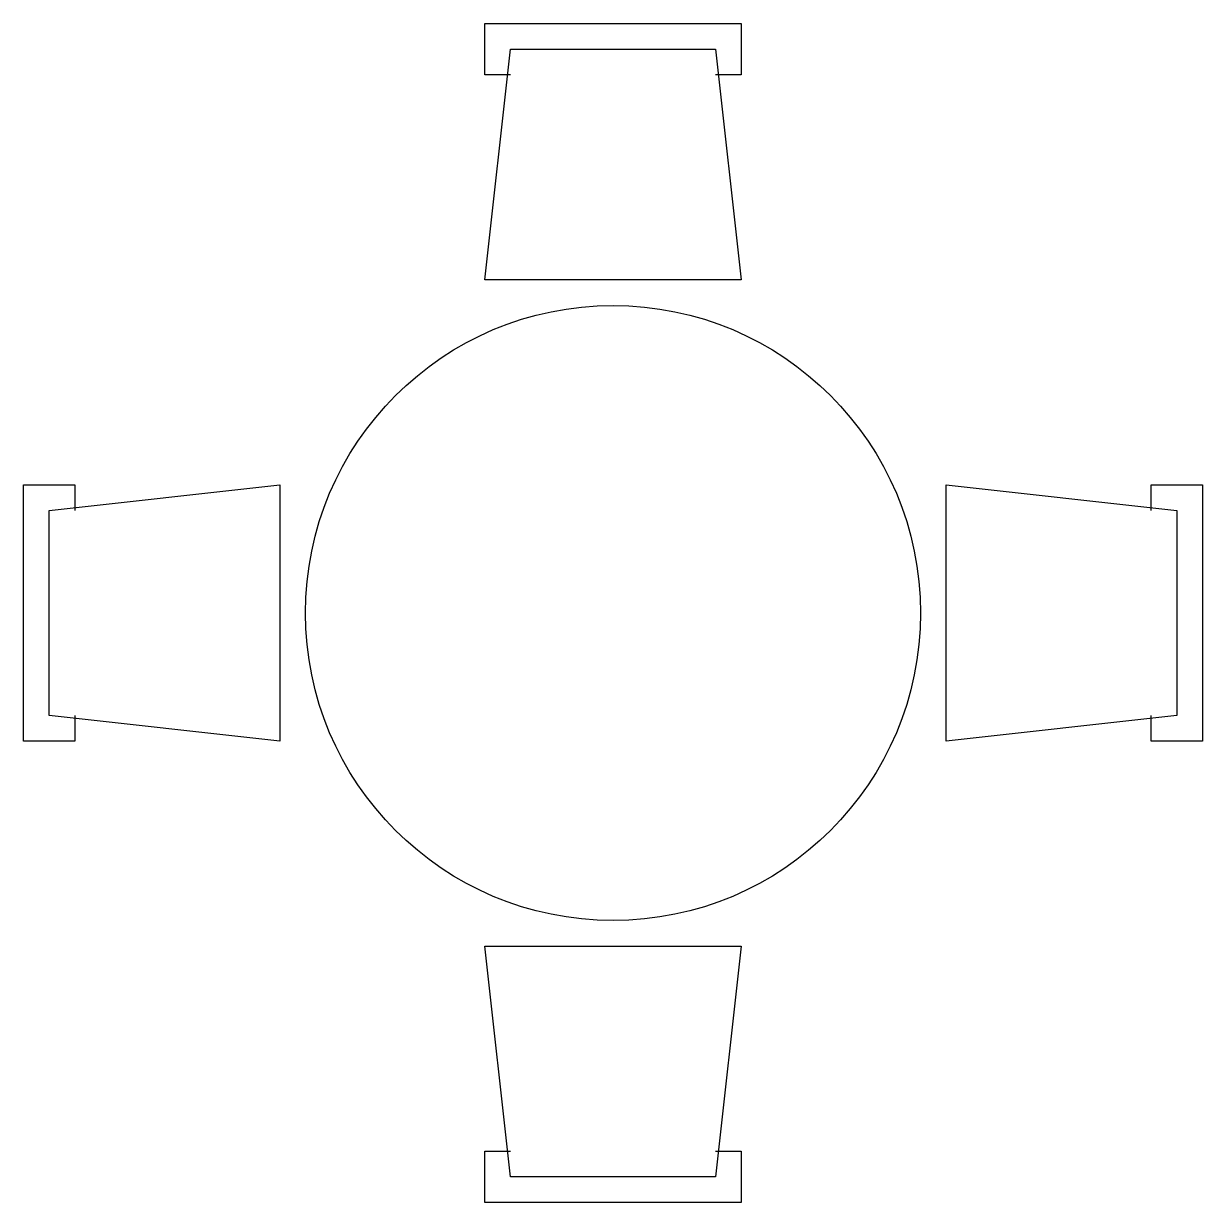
# Model space of a CAD drawing. Extents: x 0.6 to 2.9, y 1.25 to 3.55.
import ezdxf

# ---------------------------------------------------------------- set-up
doc = ezdxf.new("R2010")
doc.units = 0
doc.header["$LTSCALE"] = 0.5
doc.layers.get('0').update_dxf_attribs({"linetype": 'CONTINUOUS'})

msp = doc.modelspace()

# ---------------------------------------------------------------- linework, layer by layer
for points in [[(1.55, 3.45), (1.5, 3.45), (1.5, 3.55), (2, 3.55), (2, 3.45), (1.95, 3.45)], [(0.7, 2.2), (0.7, 2.15), (0.6, 2.15), (0.6, 2.65), (0.7, 2.65), (0.7, 2.6)], [(2.8, 2.6), (2.8, 2.65), (2.9, 2.65), (2.9, 2.15), (2.8, 2.15), (2.8, 2.2)], [(1.95, 1.35), (2, 1.35), (2, 1.25), (1.5, 1.25), (1.5, 1.35), (1.55, 1.35)]]:
    msp.add_lwpolyline(points)
for points in [[(1.95, 3.5), (2, 3.05), (1.5, 3.05), (1.55, 3.5)], [(0.65, 2.6), (1.1, 2.65), (1.1, 2.15), (0.65, 2.2)], [(2.85, 2.2), (2.4, 2.15), (2.4, 2.65), (2.85, 2.6)], [(1.55, 1.3), (1.5, 1.75), (2, 1.75), (1.95, 1.3)]]:
    msp.add_lwpolyline(points, close=True)
msp.add_circle((1.75, 2.4), 0.6)

doc.saveas('drawing.dxf')
